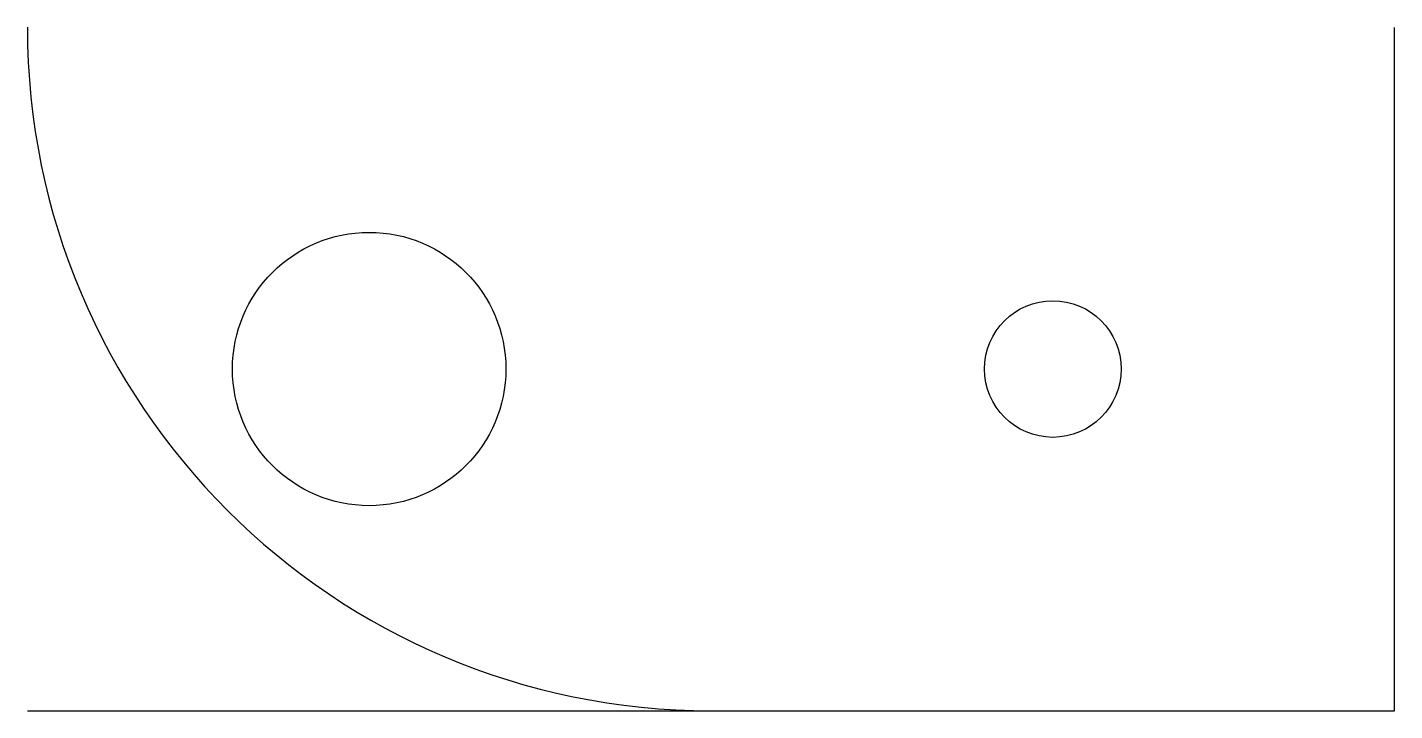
# Model space of a CAD drawing. Header units: millimetres. Extents: x 0 to 100, y 0 to 50.
import ezdxf

# ---------------------------------------------------------------- set-up
doc = ezdxf.new("R2010")
doc.units = ezdxf.units.MM

# ---------------------------------------------------------------- blocks, each defined once
blk = doc.blocks.new('HOLE')
blk.add_circle((0, 0), 5)

msp = doc.modelspace()

# ---------------------------------------------------------------- linework, layer by layer
for p, q in [((100, 0), (100, 50)), ((0, 0), (100, 0))]:
    msp.add_line(p, q)
msp.add_circle((25, 25), 10)
msp.add_arc((50, 50), 50, 180, 270)

# ---------------------------------------------------------------- block references
msp.add_blockref('HOLE', (75, 25))

doc.saveas('drawing.dxf')
